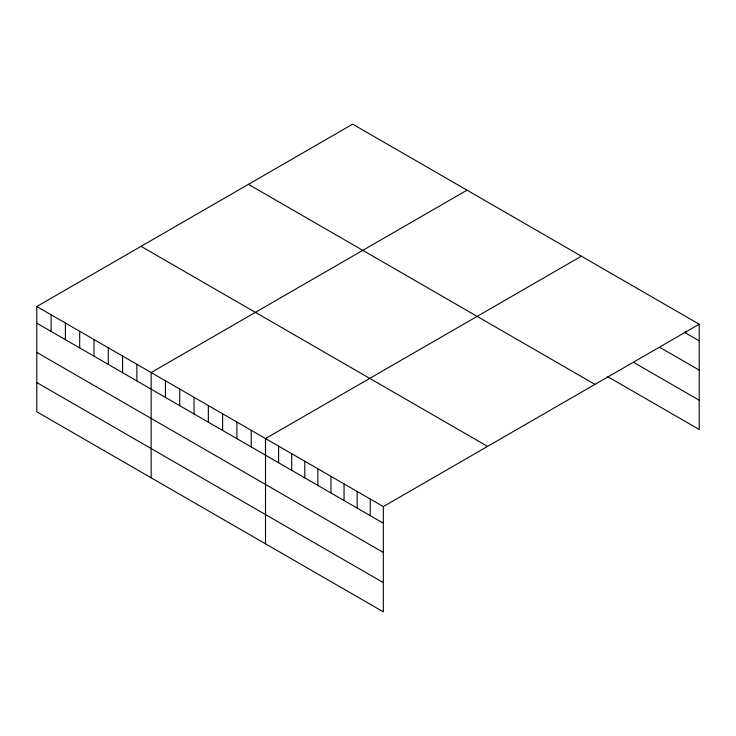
<?xml version="1.0" encoding="UTF-8"?>
<svg xmlns="http://www.w3.org/2000/svg" width="736" height="736" viewBox="0 0 736 736"><rect width="100%" height="100%" fill="white"/><g stroke="black" fill="none" stroke-linecap="round" stroke-linejoin="round"><path stroke-width="1.1" d="M36.8 306.516L383.327 506.58L383.327 611.846L36.8 411.783L36.8 306.516L352.673 124.154L699.2 324.217L699.2 429.484L607.559 376.574M467.029 190.173L151.156 372.536L151.156 477.802M581.376 256.192L265.512 438.564L265.512 543.83M383.327 506.58L699.2 324.217M684.241 332.212L699.2 340.851M659.925 347.429L699.2 370.098M633.742 362.443L699.2 400.237M248.437 184.331L594.964 384.394M141.036 246.339L487.563 446.402M36.8 323.15L383.327 523.222M36.8 352.397L383.327 552.469M36.8 382.536L383.327 582.599M686.108 331.08L686.108 333.298M370.236 499.026L370.236 515.66M357.144 491.464L357.144 508.107M344.052 483.911L344.052 500.544M330.961 476.348L330.961 492.982M317.869 468.795L317.869 485.429M304.787 461.233L304.787 477.866M291.695 453.68L291.695 470.313M278.604 446.117L278.604 462.751M251.215 430.312L251.215 446.945M236.918 422.059L236.918 438.693M222.631 413.807L222.631 430.44M208.334 405.545L208.334 422.188M194.037 397.293L194.037 413.936M179.74 389.04L179.74 405.683M165.453 380.788L165.453 397.431M136.859 364.283L136.859 380.917M122.562 356.031L122.562 372.664M108.275 347.778L108.275 364.412M93.978 339.526L93.978 356.16M79.681 331.274L79.681 347.907M65.384 323.021L65.384 339.655M51.097 314.769L51.097 331.402"/></g></svg>
